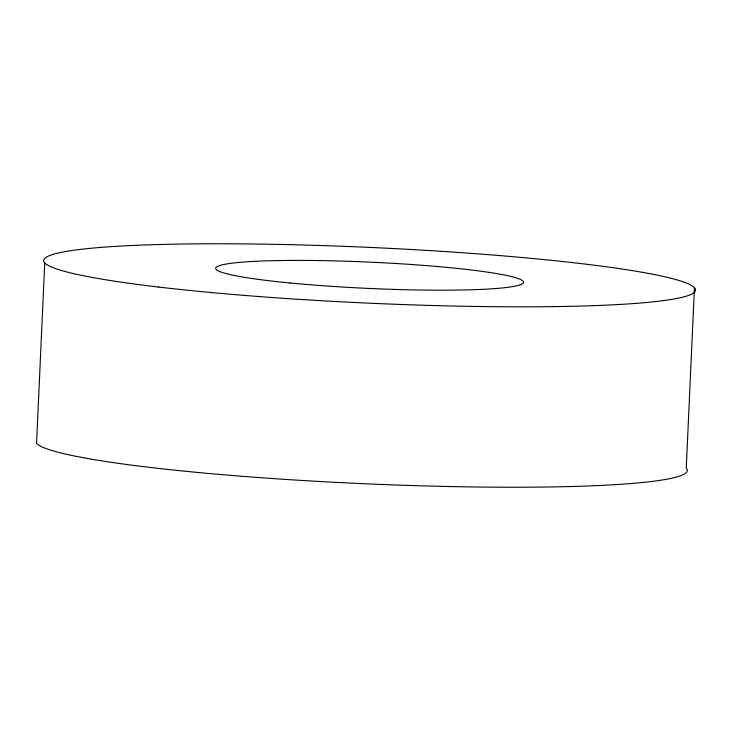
<?xml version="1.0" encoding="UTF-8"?>
<svg xmlns="http://www.w3.org/2000/svg" width="731" height="731" viewBox="0 0 731 731"><rect width="100%" height="100%" fill="white"/><g stroke="black" fill="none" stroke-linecap="round" stroke-linejoin="round"><path stroke-width="1.1" d="M44.746 262.922L36.55 443.342A326.273 27.869 2.6 0 0 387.987 484.708A326.273 27.869 2.6 0 0 686.254 468.078L694.45 287.658M158.682 287.055A326.273 27.869 2.6 0 0 690.265 294.748A326.273 27.869 2.6 0 0 259.843 244.081A326.273 27.869 2.6 0 0 158.682 287.055M290.17 282.998A154.077 13.158 2.6 0 0 523.487 282.477A154.077 13.158 2.6 0 0 295.141 260.41A154.077 13.158 2.6 0 0 290.17 282.998"/></g></svg>
